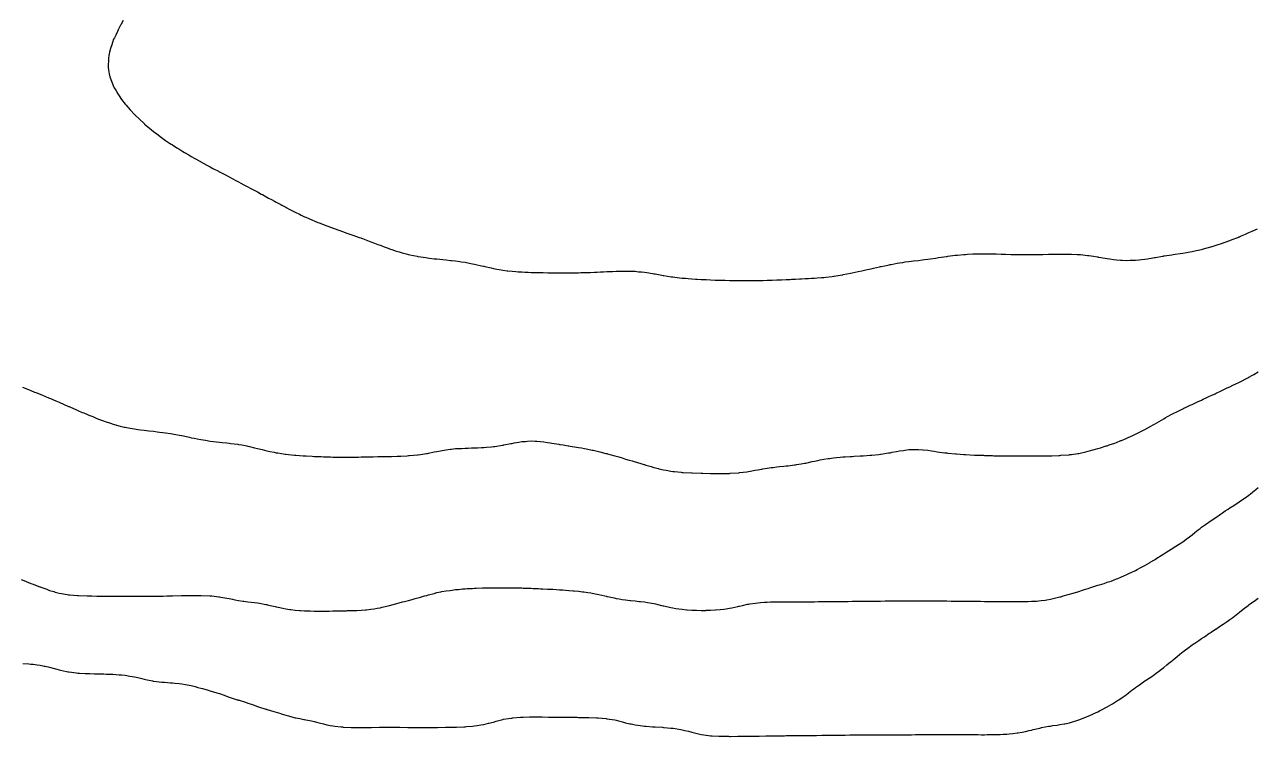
# Model space of a CAD drawing. Extents: x -717077 to -715000, y -984627 to -984000.
# Drawn here: x -717009.1 to -716878.6, y -984546.4 to -984471 of the extents above; entities that cross this region are included whole.
import ezdxf

# ---------------------------------------------------------------- set-up
doc = ezdxf.new("R2010")
doc.units = 0
doc.layers.add('buffer_B1_0_1_clip', color=7, linetype='Continuous')

msp = doc.modelspace()

# ---------------------------------------------------------------- linework, layer by layer
at = {"layer": 'buffer_B1_0_1_clip'}
for points in [[(-716998.72, -984470.5), (-716998.97, -984470.97), (-716998.99, -984471.01), (-716999.25, -984471.5), (-716999.33, -984471.68), (-716999.5, -984472.06), (-716999.64, -984472.36), (-716999.72, -984472.5), (-716999.84, -984472.84), (-716999.92, -984473.08), (-717000.07, -984473.5), (-717000.15, -984473.86), (-717000.23, -984474.23), (-717000.28, -984474.5), (-717000.28, -984474.72), (-717000.3, -984475.3), (-717000.3, -984475.5), (-717000.26, -984475.75), (-717000.18, -984476.18), (-717000.12, -984476.5), (-716999.95, -984476.96), (-716999.89, -984477.11), (-716999.74, -984477.5), (-716999.66, -984477.66), (-716999.5, -984477.91), (-716999.28, -984478.28), (-716999.15, -984478.5), (-716998.88, -984478.88), (-716998.5, -984479.37), (-716998.44, -984479.44), (-716998.4, -984479.5), (-716997.97, -984479.97), (-716997.5, -984480.48), (-716997.49, -984480.49), (-716997.48, -984480.5), (-716996.99, -984480.99), (-716996.5, -984481.44), (-716996.47, -984481.47), (-716996.44, -984481.5), (-716995.93, -984481.93), (-716995.5, -984482.27), (-716995.37, -984482.37), (-716995.2, -984482.5), (-716994.8, -984482.8), (-716994.5, -984483.02), (-716994.22, -984483.22), (-716993.8, -984483.5), (-716993.62, -984483.62), (-716993.5, -984483.7), (-716993.02, -984484.02), (-716992.94, -984484.06), (-716992.5, -984484.33), (-716992.4, -984484.4), (-716992.22, -984484.5), (-716991.77, -984484.77), (-716991.5, -984484.93), (-716991.13, -984485.13), (-716990.54, -984485.46), (-716990.5, -984485.48), (-716990.49, -984485.49), (-716990.47, -984485.5), (-716989.84, -984485.85), (-716989.5, -984486.03), (-716989.2, -984486.2), (-716988.62, -984486.5), (-716988.54, -984486.54), (-716988.5, -984486.56), (-716988.37, -984486.63), (-716987.89, -984486.89), (-716987.5, -984487.09), (-716987.23, -984487.23), (-716986.72, -984487.5), (-716986.58, -984487.58), (-716986.5, -984487.62), (-716986.25, -984487.75), (-716985.92, -984487.92), (-716985.5, -984488.15), (-716985.27, -984488.27), (-716984.84, -984488.5), (-716984.62, -984488.62), (-716984.5, -984488.68), (-716984.09, -984488.91), (-716983.97, -984488.97), (-716983.5, -984489.23), (-716983.33, -984489.33), (-716983.02, -984489.5), (-716982.68, -984489.68), (-716982.5, -984489.78), (-716982.03, -984490.03), (-716981.9, -984490.1), (-716981.5, -984490.31), (-716981.38, -984490.38), (-716981.14, -984490.5), (-716980.72, -984490.72), (-716980.5, -984490.83), (-716980.05, -984491.05), (-716979.87, -984491.14), (-716979.5, -984491.31), (-716979.37, -984491.37), (-716979.06, -984491.5), (-716978.67, -984491.67), (-716978.5, -984491.74), (-716978.09, -984491.91), (-716977.96, -984491.96), (-716977.5, -984492.15), (-716977.24, -984492.25), (-716976.55, -984492.5), (-716976.51, -984492.51), (-716976.5, -984492.52), (-716976.47, -984492.53), (-716975.78, -984492.78), (-716975.5, -984492.88), (-716975.04, -984493.04), (-716974.92, -984493.08), (-716974.5, -984493.23), (-716974.3, -984493.3), (-716973.73, -984493.5), (-716973.56, -984493.56), (-716973.5, -984493.58), (-716973.37, -984493.63), (-716972.83, -984493.83), (-716972.5, -984493.96), (-716972.11, -984494.11), (-716971.76, -984494.24), (-716971.5, -984494.34), (-716971.38, -984494.38), (-716971.08, -984494.5), (-716970.66, -984494.66), (-716970.5, -984494.72), (-716970.17, -984494.83), (-716969.92, -984494.92), (-716969.5, -984495.05), (-716969.15, -984495.15), (-716968.75, -984495.25), (-716968.5, -984495.32), (-716968.35, -984495.35), (-716967.59, -984495.5), (-716967.52, -984495.52), (-716967.5, -984495.52), (-716967.48, -984495.52), (-716966.65, -984495.65), (-716966.5, -984495.67), (-716966.32, -984495.69), (-716965.76, -984495.76), (-716965.5, -984495.78), (-716965.19, -984495.81), (-716964.85, -984495.85), (-716964.5, -984495.89), (-716964.06, -984495.94), (-716963.95, -984495.95), (-716963.5, -984496), (-716963.06, -984496.06), (-716962.92, -984496.08), (-716962.5, -984496.14), (-716962.2, -984496.2), (-716961.71, -984496.29), (-716961.5, -984496.33), (-716961.36, -984496.36), (-716960.77, -984496.5), (-716960.55, -984496.55), (-716960.5, -984496.57), (-716960.42, -984496.59), (-716959.74, -984496.74), (-716959.5, -984496.79), (-716959.14, -984496.86), (-716958.9, -984496.9), (-716958.5, -984496.97), (-716958.03, -984497.03), (-716957.97, -984497.04), (-716957.5, -984497.09), (-716957.12, -984497.12), (-716956.87, -984497.14), (-716956.5, -984497.16), (-716956.18, -984497.18), (-716955.81, -984497.19), (-716955.5, -984497.21), (-716955.22, -984497.22), (-716954.77, -984497.23), (-716954.5, -984497.24), (-716954.24, -984497.24), (-716953.75, -984497.25), (-716953.5, -984497.25), (-716953.26, -984497.26), (-716952.74, -984497.26), (-716952.5, -984497.26), (-716952.26, -984497.26), (-716951.74, -984497.26), (-716951.5, -984497.26), (-716950.5, -984497.25), (-716950.24, -984497.24), (-716949.77, -984497.23), (-716949.5, -984497.22), (-716949.21, -984497.21), (-716948.81, -984497.19), (-716948.5, -984497.18), (-716948.16, -984497.16), (-716947.85, -984497.15), (-716947.5, -984497.13), (-716947.11, -984497.12), (-716946.89, -984497.11), (-716946.5, -984497.09), (-716946.08, -984497.08), (-716945.92, -984497.08), (-716945.5, -984497.07), (-716945.08, -984497.09), (-716944.91, -984497.09), (-716944.5, -984497.1), (-716944.14, -984497.14), (-716943.83, -984497.17), (-716943.5, -984497.2), (-716943.24, -984497.24), (-716942.67, -984497.33), (-716942.5, -984497.36), (-716942.38, -984497.38), (-716941.68, -984497.5), (-716941.53, -984497.53), (-716941.5, -984497.54), (-716941.46, -984497.54), (-716940.66, -984497.67), (-716940.5, -984497.69), (-716940.29, -984497.71), (-716939.78, -984497.78), (-716939.5, -984497.81), (-716939.17, -984497.83), (-716938.86, -984497.86), (-716938.5, -984497.89), (-716938.09, -984497.92), (-716937.93, -984497.93), (-716937.5, -984497.95), (-716937.03, -984497.98), (-716936.98, -984497.98), (-716936.5, -984498), (-716936.02, -984498.02), (-716935.98, -984498.02), (-716935.5, -984498.04), (-716935.05, -984498.05), (-716934.95, -984498.05), (-716934.5, -984498.06), (-716934.07, -984498.07), (-716933.93, -984498.07), (-716933.5, -984498.08), (-716933.08, -984498.08), (-716932.92, -984498.08), (-716932.5, -984498.08), (-716932.08, -984498.08), (-716931.92, -984498.08), (-716931.5, -984498.07), (-716931.06, -984498.06), (-716930.94, -984498.06), (-716930.5, -984498.05), (-716930.03, -984498.03), (-716929.97, -984498.03), (-716929.5, -984498.01), (-716929.01, -984497.99), (-716928.99, -984497.99), (-716928.5, -984497.97), (-716928.06, -984497.95), (-716927.94, -984497.94), (-716927.5, -984497.92), (-716927.1, -984497.9), (-716926.89, -984497.89), (-716926.5, -984497.87), (-716926.15, -984497.85), (-716925.83, -984497.83), (-716925.5, -984497.82), (-716925.21, -984497.8), (-716924.76, -984497.76), (-716924.5, -984497.74), (-716924.29, -984497.72), (-716923.64, -984497.64), (-716923.5, -984497.62), (-716923.4, -984497.61), (-716922.78, -984497.5), (-716922.5, -984497.46), (-716922.45, -984497.45), (-716921.7, -984497.3), (-716921.5, -984497.26), (-716921.19, -984497.19), (-716920.88, -984497.12), (-716920.5, -984497.04), (-716920.06, -984496.94), (-716919.91, -984496.91), (-716919.5, -984496.82), (-716919.24, -984496.77), (-716918.63, -984496.63), (-716918.5, -984496.6), (-716918.42, -984496.58), (-716918.04, -984496.5), (-716917.59, -984496.41), (-716917.5, -984496.39), (-716917.37, -984496.37), (-716916.75, -984496.25), (-716916.5, -984496.2), (-716916.15, -984496.15), (-716915.89, -984496.11), (-716915.5, -984496.06), (-716915, -984496), (-716915, -984496), (-716914.5, -984495.94), (-716914.11, -984495.89), (-716913.86, -984495.86), (-716913.5, -984495.82), (-716913.23, -984495.78), (-716912.7, -984495.7), (-716912.5, -984495.67), (-716912.35, -984495.65), (-716911.52, -984495.52), (-716911.5, -984495.52), (-716911.49, -984495.52), (-716911.39, -984495.5), (-716910.61, -984495.4), (-716910.5, -984495.38), (-716910.37, -984495.37), (-716909.69, -984495.31), (-716909.5, -984495.3), (-716909.29, -984495.29), (-716908.74, -984495.26), (-716908.5, -984495.25), (-716908.25, -984495.25), (-716907.76, -984495.25), (-716907.5, -984495.25), (-716907.25, -984495.25), (-716906.75, -984495.25), (-716906.5, -984495.26), (-716906.26, -984495.26), (-716905.73, -984495.27), (-716905.5, -984495.28), (-716905.28, -984495.28), (-716904.71, -984495.3), (-716904.5, -984495.3), (-716904.3, -984495.3), (-716903.69, -984495.31), (-716903.5, -984495.31), (-716903.31, -984495.32), (-716902.69, -984495.32), (-716902.5, -984495.32), (-716902.31, -984495.31), (-716901.69, -984495.31), (-716901.5, -984495.31), (-716901.3, -984495.3), (-716900.71, -984495.29), (-716900.5, -984495.29), (-716900.28, -984495.28), (-716899.73, -984495.27), (-716899.5, -984495.27), (-716899.27, -984495.27), (-716898.73, -984495.27), (-716898.5, -984495.27), (-716898.28, -984495.28), (-716897.69, -984495.31), (-716897.5, -984495.32), (-716897.33, -984495.33), (-716896.59, -984495.41), (-716896.5, -984495.42), (-716896.43, -984495.43), (-716895.96, -984495.5), (-716895.56, -984495.56), (-716895.5, -984495.58), (-716895.41, -984495.59), (-716894.71, -984495.71), (-716894.5, -984495.75), (-716894.22, -984495.79), (-716893.83, -984495.83), (-716893.5, -984495.88), (-716893.1, -984495.9), (-716892.91, -984495.91), (-716892.5, -984495.94), (-716892.07, -984495.93), (-716891.92, -984495.92), (-716891.5, -984495.92), (-716891.13, -984495.88), (-716890.85, -984495.85), (-716890.5, -984495.81), (-716890.24, -984495.77), (-716889.68, -984495.68), (-716889.5, -984495.65), (-716889.38, -984495.63), (-716888.66, -984495.5), (-716888.52, -984495.48), (-716888.5, -984495.47), (-716888.47, -984495.47), (-716887.66, -984495.35), (-716887.5, -984495.32), (-716887.29, -984495.29), (-716886.78, -984495.22), (-716886.5, -984495.18), (-716886.11, -984495.11), (-716885.92, -984495.08), (-716885.5, -984495.01), (-716885.09, -984494.91), (-716884.86, -984494.86), (-716884.5, -984494.77), (-716884.29, -984494.71), (-716883.51, -984494.5), (-716883.5, -984494.5), (-716883.5, -984494.5), (-716883.5, -984494.5), (-716882.74, -984494.27), (-716882.5, -984494.19), (-716882.02, -984494.02), (-716881.99, -984494.01), (-716881.5, -984493.84), (-716881.26, -984493.74), (-716880.68, -984493.5), (-716880.55, -984493.45), (-716880.5, -984493.43), (-716880.37, -984493.38), (-716879.85, -984493.15), (-716879.5, -984493), (-716879.16, -984492.84), (-716878.59, -984492.6)], [(-717009.38, -984509.38), (-717009.08, -984509.5), (-717008.67, -984509.67), (-717008.5, -984509.73), (-717008.12, -984509.89), (-717007.95, -984509.95), (-717007.5, -984510.13), (-717007.24, -984510.24), (-717006.61, -984510.5), (-717006.53, -984510.53), (-717006.5, -984510.55), (-717006.42, -984510.58), (-717005.83, -984510.83), (-717005.5, -984510.98), (-717004.5, -984511.41), (-717004.44, -984511.44), (-717004.29, -984511.5), (-717003.74, -984511.74), (-717003.5, -984511.85), (-717003.04, -984512.05), (-717002.89, -984512.11), (-717002.5, -984512.27), (-717002.34, -984512.34), (-717001.94, -984512.5), (-717001.63, -984512.63), (-717001.5, -984512.68), (-717001.21, -984512.79), (-717000.91, -984512.91), (-717000.5, -984513.06), (-717000.17, -984513.17), (-716999.68, -984513.32), (-716999.5, -984513.38), (-716999.41, -984513.41), (-716999.02, -984513.5), (-716998.61, -984513.61), (-716998.5, -984513.63), (-716998.35, -984513.65), (-716997.77, -984513.77), (-716997.5, -984513.81), (-716997.15, -984513.85), (-716996.89, -984513.89), (-716996.5, -984513.94), (-716996, -984514), (-716996, -984514), (-716995.5, -984514.05), (-716995.1, -984514.11), (-716994.87, -984514.13), (-716994.5, -984514.17), (-716994.22, -984514.22), (-716993.71, -984514.29), (-716993.5, -984514.32), (-716993.35, -984514.35), (-716992.54, -984514.5), (-716992.51, -984514.51), (-716992.5, -984514.51), (-716992.49, -984514.51), (-716991.69, -984514.69), (-716991.5, -984514.73), (-716991.21, -984514.79), (-716990.86, -984514.86), (-716990.5, -984514.93), (-716990.01, -984515.01), (-716989.99, -984515.01), (-716989.5, -984515.09), (-716989.13, -984515.13), (-716988.84, -984515.16), (-716988.5, -984515.2), (-716988.23, -984515.23), (-716987.72, -984515.28), (-716987.5, -984515.31), (-716987.33, -984515.33), (-716986.57, -984515.43), (-716986.5, -984515.44), (-716986.45, -984515.45), (-716986.16, -984515.5), (-716985.61, -984515.61), (-716985.5, -984515.63), (-716985.33, -984515.67), (-716984.8, -984515.8), (-716984.5, -984515.87), (-716984, -984516), (-716984, -984516), (-716983.5, -984516.12), (-716983.19, -984516.19), (-716982.72, -984516.28), (-716982.5, -984516.32), (-716982.35, -984516.35), (-716981.54, -984516.46), (-716981.5, -984516.47), (-716981.47, -984516.47), (-716981.2, -984516.5), (-716980.57, -984516.57), (-716980.5, -984516.58), (-716980.42, -984516.58), (-716979.64, -984516.64), (-716979.5, -984516.65), (-716979.34, -984516.66), (-716978.7, -984516.7), (-716978.5, -984516.71), (-716978.28, -984516.72), (-716977.74, -984516.74), (-716977.5, -984516.75), (-716977.24, -984516.76), (-716976.77, -984516.77), (-716976.5, -984516.78), (-716976.22, -984516.78), (-716975.78, -984516.78), (-716975.5, -984516.79), (-716975.22, -984516.79), (-716974.79, -984516.79), (-716974.5, -984516.79), (-716974.22, -984516.78), (-716973.78, -984516.78), (-716973.5, -984516.77), (-716973.23, -984516.77), (-716972.76, -984516.76), (-716972.5, -984516.76), (-716972.25, -984516.75), (-716971.74, -984516.74), (-716971.5, -984516.74), (-716971.27, -984516.74), (-716970.72, -984516.72), (-716970.5, -984516.72), (-716970.29, -984516.71), (-716969.69, -984516.69), (-716969.5, -984516.69), (-716969.32, -984516.68), (-716968.64, -984516.64), (-716968.5, -984516.63), (-716968.38, -984516.62), (-716967.54, -984516.55), (-716967.5, -984516.54), (-716967.47, -984516.54), (-716967.24, -984516.5), (-716966.6, -984516.41), (-716966.5, -984516.39), (-716966.37, -984516.37), (-716965.76, -984516.24), (-716965.5, -984516.19), (-716965.12, -984516.12), (-716964.92, -984516.08), (-716964.5, -984516.01), (-716964.05, -984515.95), (-716963.94, -984515.94), (-716963.5, -984515.89), (-716963.13, -984515.87), (-716962.86, -984515.86), (-716962.5, -984515.84), (-716962.17, -984515.83), (-716961.82, -984515.82), (-716961.5, -984515.81), (-716961.2, -984515.8), (-716960.78, -984515.78), (-716960.5, -984515.77), (-716960.25, -984515.75), (-716959.7, -984515.7), (-716959.5, -984515.68), (-716959.34, -984515.66), (-716958.53, -984515.53), (-716958.5, -984515.53), (-716958.48, -984515.52), (-716958.39, -984515.5), (-716957.65, -984515.35), (-716957.5, -984515.33), (-716957.29, -984515.29), (-716956.8, -984515.2), (-716956.5, -984515.15), (-716956.12, -984515.12), (-716955.9, -984515.11), (-716955.5, -984515.08), (-716955.09, -984515.09), (-716954.9, -984515.11), (-716954.5, -984515.12), (-716954.17, -984515.17), (-716953.77, -984515.23), (-716953.5, -984515.27), (-716953.3, -984515.3), (-716952.57, -984515.43), (-716952.5, -984515.44), (-716952.45, -984515.45), (-716952.11, -984515.5), (-716951.59, -984515.59), (-716951.5, -984515.6), (-716951.38, -984515.62), (-716950.72, -984515.72), (-716950.5, -984515.76), (-716950.19, -984515.81), (-716949.87, -984515.87), (-716949.5, -984515.93), (-716949.04, -984516.04), (-716948.94, -984516.06), (-716948.5, -984516.16), (-716948.23, -984516.23), (-716947.61, -984516.39), (-716947.5, -984516.42), (-716947.43, -984516.43), (-716947.18, -984516.5), (-716946.65, -984516.65), (-716946.5, -984516.69), (-716946.23, -984516.77), (-716945.87, -984516.87), (-716945.5, -984516.99), (-716945.11, -984517.11), (-716944.8, -984517.2), (-716944.5, -984517.29), (-716944.34, -984517.34), (-716943.8, -984517.5), (-716943.57, -984517.57), (-716943.5, -984517.59), (-716943.37, -984517.63), (-716942.8, -984517.8), (-716942.5, -984517.89), (-716942.01, -984518.01), (-716941.98, -984518.02), (-716941.5, -984518.14), (-716941.19, -984518.19), (-716940.73, -984518.27), (-716940.5, -984518.31), (-716940.33, -984518.33), (-716939.61, -984518.4), (-716939.5, -984518.41), (-716939.41, -984518.41), (-716938.54, -984518.46), (-716938.5, -984518.46), (-716938.46, -984518.46), (-716937.5, -984518.5), (-716937.5, -984518.5), (-716937.5, -984518.5), (-716937.34, -984518.5), (-716936.52, -984518.52), (-716936.5, -984518.52), (-716936.49, -984518.52), (-716935.52, -984518.52), (-716935.5, -984518.52), (-716935.48, -984518.52), (-716934.51, -984518.51), (-716934.5, -984518.51), (-716934.5, -984518.51), (-716934.43, -984518.5), (-716933.56, -984518.45), (-716933.5, -984518.44), (-716933.43, -984518.43), (-716932.66, -984518.34), (-716932.5, -984518.32), (-716932.28, -984518.28), (-716931.81, -984518.19), (-716931.5, -984518.14), (-716931.06, -984518.06), (-716930.96, -984518.04), (-716930.5, -984517.96), (-716930.1, -984517.9), (-716929.88, -984517.88), (-716929.5, -984517.83), (-716929.21, -984517.8), (-716928.74, -984517.75), (-716928.5, -984517.72), (-716928.3, -984517.7), (-716927.61, -984517.61), (-716927.5, -984517.6), (-716927.41, -984517.59), (-716926.91, -984517.5), (-716926.56, -984517.44), (-716926.5, -984517.43), (-716926.42, -984517.42), (-716925.73, -984517.27), (-716925.5, -984517.22), (-716925.15, -984517.15), (-716924.91, -984517.09), (-716924.5, -984517.01), (-716924.06, -984516.94), (-716923.92, -984516.92), (-716923.5, -984516.86), (-716923.17, -984516.83), (-716922.79, -984516.79), (-716922.5, -984516.76), (-716922.25, -984516.75), (-716921.72, -984516.72), (-716921.5, -984516.71), (-716921.3, -984516.7), (-716920.67, -984516.67), (-716920.5, -984516.66), (-716920.35, -984516.65), (-716919.6, -984516.6), (-716919.5, -984516.59), (-716919.42, -984516.58), (-716918.69, -984516.5), (-716918.52, -984516.48), (-716918.5, -984516.48), (-716918.48, -984516.48), (-716917.66, -984516.35), (-716917.5, -984516.32), (-716917.28, -984516.28), (-716916.81, -984516.19), (-716916.5, -984516.14), (-716916.08, -984516.08), (-716915.94, -984516.06), (-716915.5, -984516), (-716915.01, -984515.99), (-716914.99, -984515.99), (-716914.5, -984515.98), (-716914.02, -984516.02), (-716913.98, -984516.03), (-716913.5, -984516.07), (-716913.12, -984516.12), (-716912.83, -984516.17), (-716912.5, -984516.22), (-716912.25, -984516.25), (-716911.68, -984516.32), (-716911.5, -984516.35), (-716911.36, -984516.36), (-716910.56, -984516.44), (-716910.5, -984516.44), (-716910.45, -984516.45), (-716909.68, -984516.5), (-716909.51, -984516.51), (-716909.5, -984516.51), (-716909.49, -984516.51), (-716908.56, -984516.57), (-716908.5, -984516.57), (-716908.43, -984516.57), (-716907.6, -984516.6), (-716907.5, -984516.61), (-716907.39, -984516.61), (-716906.63, -984516.63), (-716906.5, -984516.64), (-716906.36, -984516.64), (-716905.65, -984516.65), (-716905.5, -984516.66), (-716905.35, -984516.66), (-716904.66, -984516.66), (-716904.5, -984516.66), (-716904.34, -984516.66), (-716903.67, -984516.67), (-716903.33, -984516.67), (-716902.67, -984516.67), (-716902.5, -984516.67), (-716902.33, -984516.67), (-716901.66, -984516.66), (-716901.5, -984516.66), (-716901.34, -984516.66), (-716900.65, -984516.65), (-716900.5, -984516.65), (-716900.36, -984516.64), (-716899.61, -984516.61), (-716899.5, -984516.61), (-716899.4, -984516.6), (-716898.53, -984516.54), (-716898.5, -984516.53), (-716898.47, -984516.53), (-716898.28, -984516.5), (-716897.6, -984516.4), (-716897.5, -984516.39), (-716897.36, -984516.36), (-716896.78, -984516.22), (-716896.5, -984516.16), (-716896.03, -984516.03), (-716895.99, -984516.02), (-716895.5, -984515.88), (-716895.21, -984515.79), (-716894.61, -984515.61), (-716894.5, -984515.58), (-716894.44, -984515.56), (-716894.28, -984515.5), (-716893.7, -984515.3), (-716893.5, -984515.23), (-716893.04, -984515.04), (-716892.98, -984515.02), (-716892.5, -984514.82), (-716892.28, -984514.72), (-716891.8, -984514.5), (-716891.59, -984514.41), (-716891.5, -984514.37), (-716891.23, -984514.23), (-716890.93, -984514.07), (-716890.5, -984513.85), (-716889.88, -984513.5), (-716889.63, -984513.37), (-716889.5, -984513.3), (-716889, -984513), (-716889, -984513), (-716888.5, -984512.72), (-716888.37, -984512.64), (-716888.13, -984512.5), (-716887.72, -984512.28), (-716887.5, -984512.17), (-716887.05, -984511.95), (-716886.85, -984511.85), (-716886.5, -984511.68), (-716886.38, -984511.62), (-716886.15, -984511.5), (-716885.71, -984511.29), (-716885.5, -984511.2), (-716885.02, -984510.98), (-716884.94, -984510.94), (-716884.5, -984510.74), (-716884.34, -984510.66), (-716884.01, -984510.5), (-716883.66, -984510.34), (-716883.5, -984510.27), (-716883.07, -984510.07), (-716882.97, -984510.03), (-716882.5, -984509.81), (-716882.29, -984509.71), (-716881.86, -984509.5), (-716881.62, -984509.39), (-716881.5, -984509.33), (-716881.18, -984509.18), (-716880.94, -984509.06), (-716880.5, -984508.85), (-716880.27, -984508.73), (-716879.83, -984508.5), (-716879.61, -984508.39), (-716879.5, -984508.33), (-716879.1, -984508.1), (-716878.97, -984508.03), (-716878.5, -984507.76)], [(-717009.5, -984529.77), (-717009.05, -984529.95), (-717008.98, -984529.98), (-717008.5, -984530.17), (-717008.26, -984530.26), (-717007.64, -984530.5), (-717007.54, -984530.54), (-717007.5, -984530.55), (-717007.43, -984530.57), (-717006.8, -984530.8), (-717006.5, -984530.92), (-717006.05, -984531.05), (-717005.92, -984531.09), (-717005.5, -984531.21), (-717005.25, -984531.25), (-717004.65, -984531.35), (-717004.5, -984531.38), (-717004.39, -984531.39), (-717003.55, -984531.45), (-717003.5, -984531.46), (-717003.46, -984531.46), (-717002.51, -984531.49), (-717002.5, -984531.49), (-717002.49, -984531.49), (-717002.03, -984531.5), (-717001.51, -984531.51), (-717001.5, -984531.51), (-717001.49, -984531.51), (-717000.52, -984531.52), (-717000.5, -984531.52), (-717000.48, -984531.52), (-716999.53, -984531.53), (-716999.5, -984531.53), (-716999.48, -984531.53), (-716998.53, -984531.53), (-716998.5, -984531.53), (-716998.47, -984531.53), (-716997.53, -984531.53), (-716997.5, -984531.53), (-716997.47, -984531.53), (-716996.53, -984531.53), (-716996.5, -984531.53), (-716996.47, -984531.53), (-716995.52, -984531.52), (-716995.5, -984531.52), (-716995.48, -984531.52), (-716994.51, -984531.51), (-716994.5, -984531.51), (-716994.49, -984531.51), (-716994.09, -984531.5), (-716993.51, -984531.49), (-716993.5, -984531.49), (-716993.49, -984531.49), (-716992.54, -984531.47), (-716992.5, -984531.46), (-716992.46, -984531.46), (-716991.56, -984531.44), (-716991.5, -984531.44), (-716991.44, -984531.44), (-716990.56, -984531.44), (-716990.5, -984531.44), (-716990.44, -984531.44), (-716989.52, -984531.48), (-716989.5, -984531.48), (-716989.48, -984531.48), (-716989.32, -984531.5), (-716988.58, -984531.58), (-716988.5, -984531.59), (-716988.38, -984531.62), (-716987.73, -984531.73), (-716987.5, -984531.79), (-716987.15, -984531.85), (-716986.9, -984531.9), (-716986.5, -984531.97), (-716986.04, -984532.04), (-716985.95, -984532.05), (-716985.5, -984532.11), (-716985.16, -984532.16), (-716984.8, -984532.2), (-716984.5, -984532.24), (-716984.28, -984532.28), (-716983.6, -984532.4), (-716983.5, -984532.42), (-716983.43, -984532.43), (-716983.15, -984532.5), (-716982.63, -984532.63), (-716982.5, -984532.66), (-716982.3, -984532.71), (-716981.81, -984532.81), (-716981.5, -984532.88), (-716981.06, -984532.94), (-716980.95, -984532.95), (-716980.5, -984533.01), (-716980.04, -984533.04), (-716979.95, -984533.05), (-716979.5, -984533.08), (-716979.09, -984533.09), (-716978.91, -984533.09), (-716978.5, -984533.1), (-716978.1, -984533.1), (-716977.9, -984533.1), (-716977.5, -984533.1), (-716977.1, -984533.1), (-716976.91, -984533.1), (-716976.5, -984533.09), (-716976.09, -984533.09), (-716975.92, -984533.08), (-716975.5, -984533.08), (-716975.06, -984533.07), (-716974.94, -984533.06), (-716974.5, -984533.05), (-716974.03, -984533.03), (-716973.97, -984533.03), (-716973.5, -984533.01), (-716973.04, -984532.97), (-716972.96, -984532.96), (-716972.5, -984532.92), (-716972.14, -984532.86), (-716971.8, -984532.8), (-716971.5, -984532.75), (-716971.3, -984532.7), (-716970.5, -984532.5), (-716970.5, -984532.5), (-716970.5, -984532.5), (-716970.49, -984532.5), (-716969.72, -984532.29), (-716969.5, -984532.23), (-716969.13, -984532.13), (-716968.92, -984532.08), (-716968.5, -984531.97), (-716968.12, -984531.88), (-716967.78, -984531.78), (-716967.5, -984531.71), (-716967.34, -984531.66), (-716966.79, -984531.5), (-716966.56, -984531.44), (-716966.5, -984531.42), (-716966.39, -984531.39), (-716965.77, -984531.23), (-716965.5, -984531.15), (-716965.07, -984531.07), (-716964.95, -984531.05), (-716964.5, -984530.96), (-716964.09, -984530.91), (-716963.88, -984530.88), (-716963.5, -984530.83), (-716963.2, -984530.81), (-716962.76, -984530.76), (-716962.5, -984530.74), (-716962.27, -984530.73), (-716961.7, -984530.7), (-716961.5, -984530.69), (-716961.32, -984530.68), (-716960.66, -984530.66), (-716960.5, -984530.65), (-716960.35, -984530.65), (-716959.64, -984530.64), (-716959.5, -984530.64), (-716959.37, -984530.64), (-716958.63, -984530.63), (-716958.5, -984530.63), (-716958.37, -984530.63), (-716957.64, -984530.64), (-716957.5, -984530.64), (-716957.36, -984530.64), (-716956.66, -984530.66), (-716956.5, -984530.66), (-716956.34, -984530.67), (-716955.69, -984530.69), (-716955.5, -984530.69), (-716955.3, -984530.7), (-716954.73, -984530.73), (-716954.5, -984530.74), (-716954.26, -984530.75), (-716953.77, -984530.77), (-716953.5, -984530.78), (-716953.2, -984530.8), (-716952.82, -984530.82), (-716952.5, -984530.84), (-716952.14, -984530.86), (-716951.88, -984530.88), (-716951.5, -984530.91), (-716951.05, -984530.95), (-716950.96, -984530.96), (-716950.5, -984531), (-716950.06, -984531.06), (-716949.93, -984531.08), (-716949.5, -984531.13), (-716949.19, -984531.19), (-716948.73, -984531.27), (-716948.5, -984531.32), (-716948.35, -984531.35), (-716947.71, -984531.5), (-716947.54, -984531.54), (-716947.5, -984531.55), (-716947.43, -984531.57), (-716946.72, -984531.72), (-716946.5, -984531.77), (-716946.19, -984531.82), (-716945.87, -984531.87), (-716945.5, -984531.92), (-716945.03, -984531.97), (-716944.98, -984531.98), (-716944.5, -984532.03), (-716944.08, -984532.08), (-716943.91, -984532.1), (-716943.5, -984532.14), (-716943.19, -984532.2), (-716942.73, -984532.28), (-716942.5, -984532.31), (-716942.35, -984532.35), (-716941.69, -984532.5), (-716941.54, -984532.54), (-716941.5, -984532.55), (-716941.44, -984532.56), (-716940.72, -984532.72), (-716940.5, -984532.78), (-716940.18, -984532.82), (-716939.87, -984532.87), (-716939.5, -984532.92), (-716939.04, -984532.96), (-716938.97, -984532.97), (-716938.5, -984533), (-716938.02, -984533.02), (-716937.99, -984533.02), (-716937.5, -984533.03), (-716937.02, -984533.03), (-716936.98, -984533.02), (-716936.5, -984533.02), (-716936.02, -984532.99), (-716935.98, -984532.98), (-716935.5, -984532.95), (-716935.11, -984532.9), (-716934.86, -984532.86), (-716934.5, -984532.81), (-716934.25, -984532.75), (-716933.62, -984532.62), (-716933.5, -984532.59), (-716933.43, -984532.57), (-716933.11, -984532.5), (-716932.61, -984532.39), (-716932.5, -984532.37), (-716932.35, -984532.35), (-716931.74, -984532.26), (-716931.5, -984532.23), (-716931.21, -984532.21), (-716930.82, -984532.18), (-716930.5, -984532.15), (-716930.14, -984532.14), (-716929.87, -984532.13), (-716929.5, -984532.12), (-716929.11, -984532.11), (-716928.89, -984532.11), (-716928.5, -984532.11), (-716928.1, -984532.11), (-716927.9, -984532.11), (-716927.5, -984532.11), (-716927.1, -984532.11), (-716926.9, -984532.11), (-716926.5, -984532.11), (-716926.11, -984532.11), (-716925.9, -984532.11), (-716925.5, -984532.11), (-716925.1, -984532.1), (-716924.9, -984532.1), (-716924.5, -984532.1), (-716924.1, -984532.1), (-716923.9, -984532.1), (-716923.5, -984532.09), (-716923.09, -984532.09), (-716922.91, -984532.09), (-716922.5, -984532.08), (-716922.08, -984532.08), (-716921.93, -984532.08), (-716921.5, -984532.07), (-716921.06, -984532.07), (-716920.94, -984532.06), (-716920.5, -984532.06), (-716920.05, -984532.05), (-716919.95, -984532.05), (-716919.5, -984532.05), (-716919.04, -984532.04), (-716918.96, -984532.04), (-716918.5, -984532.04), (-716918.03, -984532.03), (-716917.97, -984532.03), (-716917.5, -984532.03), (-716917.03, -984532.03), (-716916.97, -984532.03), (-716916.5, -984532.03), (-716916.02, -984532.02), (-716915.98, -984532.02), (-716915.5, -984532.02), (-716915.02, -984532.02), (-716914.98, -984532.02), (-716914.5, -984532.02), (-716914.02, -984532.02), (-716913.98, -984532.02), (-716913.5, -984532.02), (-716913.02, -984532.02), (-716912.98, -984532.02), (-716912.5, -984532.03), (-716912.03, -984532.03), (-716911.97, -984532.03), (-716911.5, -984532.03), (-716911.04, -984532.04), (-716910.96, -984532.04), (-716910.5, -984532.04), (-716910.05, -984532.05), (-716909.95, -984532.05), (-716909.5, -984532.05), (-716909.06, -984532.06), (-716908.94, -984532.06), (-716908.5, -984532.07), (-716908.07, -984532.07), (-716907.93, -984532.07), (-716907.5, -984532.08), (-716907.08, -984532.08), (-716906.92, -984532.08), (-716906.5, -984532.09), (-716906.09, -984532.09), (-716905.91, -984532.09), (-716905.5, -984532.1), (-716905.1, -984532.1), (-716904.9, -984532.1), (-716904.5, -984532.1), (-716904.1, -984532.1), (-716903.9, -984532.1), (-716903.5, -984532.1), (-716903.09, -984532.09), (-716902.92, -984532.08), (-716902.5, -984532.07), (-716902.04, -984532.04), (-716901.97, -984532.04), (-716901.5, -984532), (-716901.06, -984531.94), (-716900.91, -984531.91), (-716900.5, -984531.85), (-716900.22, -984531.78), (-716899.64, -984531.64), (-716899.5, -984531.61), (-716899.42, -984531.58), (-716899.16, -984531.5), (-716898.65, -984531.35), (-716898.5, -984531.31), (-716898.23, -984531.23), (-716897.87, -984531.13), (-716897.5, -984531.02), (-716897.11, -984530.9), (-716896.8, -984530.8), (-716896.5, -984530.7), (-716896.35, -984530.65), (-716895.9, -984530.5), (-716895.6, -984530.4), (-716895.5, -984530.37), (-716895.31, -984530.31), (-716894.83, -984530.17), (-716894.5, -984530.06), (-716894.09, -984529.92), (-716893.82, -984529.82), (-716893.5, -984529.7), (-716893.36, -984529.64), (-716893.04, -984529.5), (-716892.66, -984529.34), (-716892.5, -984529.27), (-716892.07, -984529.07), (-716891.97, -984529.03), (-716891.5, -984528.8), (-716891.31, -984528.7), (-716890.94, -984528.5), (-716890.65, -984528.35), (-716890.5, -984528.27), (-716890.02, -984527.99), (-716889.94, -984527.94), (-716889.5, -984527.68), (-716889.39, -984527.61), (-716889.23, -984527.5), (-716888.78, -984527.22), (-716888.5, -984527.04), (-716888.17, -984526.83), (-716887.56, -984526.44), (-716887.5, -984526.4), (-716887.24, -984526.24), (-716886.94, -984526.06), (-716886.5, -984525.76), (-716886.35, -984525.65), (-716886.15, -984525.5), (-716885.77, -984525.23), (-716885.5, -984525.02), (-716885.21, -984524.79), (-716884.86, -984524.5), (-716884.65, -984524.35), (-716884.5, -984524.23), (-716884.08, -984523.92), (-716883.5, -984523.5), (-716883.5, -984523.5), (-716883.5, -984523.5), (-716882.89, -984523.11), (-716882.5, -984522.85), (-716882.29, -984522.71), (-716882, -984522.5), (-716881.7, -984522.3), (-716881.5, -984522.18), (-716881.1, -984521.91), (-716880.53, -984521.53), (-716880.5, -984521.51), (-716880.49, -984521.51), (-716880.48, -984521.5), (-716879.9, -984521.11), (-716879.5, -984520.82), (-716879.32, -984520.68), (-716879.11, -984520.5), (-716878.77, -984520.23), (-716878.5, -984520)], [(-717009.34, -984538.66), (-717008.71, -984538.71), (-717008.5, -984538.72), (-717008.25, -984538.75), (-717007.81, -984538.81), (-717007.5, -984538.85), (-717007.07, -984538.94), (-717006.96, -984538.96), (-717006.5, -984539.05), (-717006.14, -984539.14), (-717005.74, -984539.26), (-717005.5, -984539.33), (-717005.36, -984539.36), (-717004.71, -984539.5), (-717004.54, -984539.54), (-717004.5, -984539.55), (-717004.45, -984539.56), (-717003.66, -984539.66), (-717003.5, -984539.68), (-717003.32, -984539.69), (-717002.72, -984539.72), (-717002.5, -984539.73), (-717002.26, -984539.74), (-717001.75, -984539.75), (-717001.5, -984539.76), (-717001.24, -984539.76), (-717000.77, -984539.77), (-717000.5, -984539.78), (-717000.22, -984539.79), (-716999.8, -984539.81), (-716999.5, -984539.82), (-716999.15, -984539.85), (-716998.88, -984539.88), (-716998.5, -984539.91), (-716998.01, -984539.99), (-716997.99, -984539.99), (-716997.5, -984540.07), (-716997.15, -984540.15), (-716996.74, -984540.26), (-716996.5, -984540.32), (-716996.35, -984540.35), (-716995.59, -984540.5), (-716995.52, -984540.52), (-716995.5, -984540.52), (-716995.48, -984540.52), (-716994.63, -984540.63), (-716994.5, -984540.64), (-716994.35, -984540.65), (-716993.71, -984540.71), (-716993.5, -984540.72), (-716993.25, -984540.75), (-716992.79, -984540.79), (-716992.5, -984540.82), (-716992.11, -984540.89), (-716991.92, -984540.92), (-716991.5, -984540.99), (-716991.1, -984541.1), (-716990.82, -984541.19), (-716990.5, -984541.28), (-716990.32, -984541.32), (-716989.72, -984541.5), (-716989.55, -984541.55), (-716989.5, -984541.57), (-716989.41, -984541.6), (-716988.78, -984541.78), (-716988.5, -984541.86), (-716988.03, -984542.03), (-716987.94, -984542.06), (-716987.5, -984542.22), (-716987.29, -984542.29), (-716986.63, -984542.5), (-716986.53, -984542.53), (-716986.5, -984542.54), (-716986.44, -984542.56), (-716985.77, -984542.77), (-716985.5, -984542.85), (-716985.02, -984543.02), (-716984.96, -984543.04), (-716984.5, -984543.21), (-716984.28, -984543.28), (-716983.59, -984543.5), (-716983.52, -984543.52), (-716983.5, -984543.53), (-716983.46, -984543.54), (-716982.75, -984543.75), (-716982.5, -984543.82), (-716982.03, -984543.97), (-716981.98, -984543.99), (-716981.5, -984544.15), (-716981.22, -984544.22), (-716980.63, -984544.37), (-716980.5, -984544.41), (-716980.42, -984544.42), (-716980.02, -984544.5), (-716979.59, -984544.59), (-716979.5, -984544.6), (-716979.37, -984544.63), (-716978.75, -984544.75), (-716978.5, -984544.81), (-716978.09, -984544.92), (-716977.95, -984544.95), (-716977.5, -984545.07), (-716977.14, -984545.15), (-716976.78, -984545.23), (-716976.5, -984545.28), (-716976.3, -984545.3), (-716975.62, -984545.38), (-716975.5, -984545.39), (-716975.4, -984545.4), (-716974.57, -984545.43), (-716974.5, -984545.43), (-716974.43, -984545.43), (-716973.57, -984545.44), (-716973.5, -984545.44), (-716973.44, -984545.44), (-716972.57, -984545.43), (-716972.5, -984545.43), (-716972.43, -984545.43), (-716971.58, -984545.42), (-716971.5, -984545.42), (-716971.42, -984545.42), (-716970.58, -984545.42), (-716970.5, -984545.42), (-716970.42, -984545.42), (-716969.58, -984545.42), (-716969.5, -984545.42), (-716969.42, -984545.42), (-716968.58, -984545.43), (-716968.5, -984545.43), (-716968.43, -984545.43), (-716967.57, -984545.43), (-716967.5, -984545.43), (-716967.43, -984545.43), (-716966.57, -984545.43), (-716966.5, -984545.43), (-716966.43, -984545.43), (-716965.57, -984545.43), (-716965.5, -984545.43), (-716965.43, -984545.43), (-716964.58, -984545.42), (-716964.5, -984545.42), (-716964.42, -984545.42), (-716963.59, -984545.41), (-716963.5, -984545.41), (-716963.4, -984545.4), (-716962.63, -984545.37), (-716962.5, -984545.37), (-716962.35, -984545.35), (-716961.7, -984545.3), (-716961.5, -984545.28), (-716961.24, -984545.24), (-716960.83, -984545.17), (-716960.5, -984545.12), (-716960.01, -984544.99), (-716959.99, -984544.99), (-716959.5, -984544.87), (-716959.22, -984544.79), (-716958.64, -984544.64), (-716958.5, -984544.6), (-716958.42, -984544.58), (-716957.92, -984544.5), (-716957.56, -984544.44), (-716957.5, -984544.43), (-716957.43, -984544.43), (-716956.64, -984544.36), (-716956.5, -984544.35), (-716956.35, -984544.35), (-716955.67, -984544.33), (-716955.5, -984544.33), (-716955.33, -984544.33), (-716954.67, -984544.33), (-716954.5, -984544.33), (-716954.33, -984544.33), (-716953.66, -984544.34), (-716953.5, -984544.35), (-716953.35, -984544.35), (-716952.65, -984544.36), (-716952.5, -984544.36), (-716952.36, -984544.36), (-716951.64, -984544.36), (-716951.5, -984544.36), (-716951.36, -984544.36), (-716950.64, -984544.36), (-716950.5, -984544.37), (-716950.37, -984544.37), (-716949.63, -984544.37), (-716949.5, -984544.37), (-716949.38, -984544.38), (-716948.59, -984544.41), (-716948.5, -984544.41), (-716948.42, -984544.42), (-716947.55, -984544.5), (-716947.5, -984544.51), (-716947.5, -984544.51), (-716947.49, -984544.51), (-716946.65, -984544.65), (-716946.5, -984544.68), (-716946.26, -984544.74), (-716945.84, -984544.84), (-716945.5, -984544.94), (-716945.04, -984545.05), (-716944.93, -984545.07), (-716944.5, -984545.17), (-716944.21, -984545.21), (-716943.73, -984545.27), (-716943.5, -984545.3), (-716943.31, -984545.32), (-716942.64, -984545.36), (-716942.5, -984545.37), (-716942.38, -984545.38), (-716941.58, -984545.42), (-716941.5, -984545.43), (-716941.43, -984545.43), (-716940.71, -984545.5), (-716940.52, -984545.52), (-716940.5, -984545.52), (-716940.48, -984545.53), (-716939.66, -984545.66), (-716939.5, -984545.69), (-716939.24, -984545.76), (-716938.85, -984545.85), (-716938.5, -984545.95), (-716938.05, -984546.05), (-716937.91, -984546.09), (-716937.5, -984546.18), (-716937.22, -984546.22), (-716936.72, -984546.29), (-716936.5, -984546.32), (-716936.33, -984546.33), (-716935.64, -984546.36), (-716935.5, -984546.37), (-716935.37, -984546.37), (-716934.62, -984546.38), (-716934.5, -984546.39), (-716934.38, -984546.39), (-716933.62, -984546.38), (-716933.5, -984546.38), (-716933.38, -984546.38), (-716932.63, -984546.37), (-716932.5, -984546.37), (-716932.36, -984546.37), (-716931.65, -984546.35), (-716931.5, -984546.35), (-716931.35, -984546.35), (-716930.66, -984546.34), (-716930.5, -984546.34), (-716930.33, -984546.34), (-716929.67, -984546.33), (-716929.5, -984546.33), (-716929.32, -984546.32), (-716928.69, -984546.32), (-716928.5, -984546.31), (-716928.31, -984546.31), (-716927.7, -984546.3), (-716927.5, -984546.3), (-716927.3, -984546.3), (-716926.71, -984546.29), (-716926.5, -984546.29), (-716926.29, -984546.29), (-716925.72, -984546.28), (-716925.5, -984546.28), (-716925.28, -984546.28), (-716924.73, -984546.27), (-716924.5, -984546.27), (-716924.27, -984546.27), (-716923.74, -984546.26), (-716923.5, -984546.26), (-716923.26, -984546.26), (-716922.75, -984546.25), (-716922.5, -984546.25), (-716922.25, -984546.25), (-716921.76, -984546.24), (-716921.5, -984546.24), (-716921.24, -984546.24), (-716920.77, -984546.23), (-716920.5, -984546.23), (-716920.23, -984546.23), (-716919.78, -984546.22), (-716919.5, -984546.22), (-716919.22, -984546.22), (-716918.78, -984546.22), (-716918.5, -984546.22), (-716918.22, -984546.22), (-716917.79, -984546.21), (-716917.5, -984546.21), (-716917.21, -984546.21), (-716916.79, -984546.21), (-716916.5, -984546.21), (-716916.21, -984546.21), (-716915.79, -984546.21), (-716915.5, -984546.21), (-716915.21, -984546.21), (-716914.8, -984546.2), (-716914.5, -984546.2), (-716914.2, -984546.2), (-716913.8, -984546.2), (-716913.5, -984546.2), (-716913.2, -984546.2), (-716912.81, -984546.2), (-716912.5, -984546.19), (-716912.19, -984546.19), (-716911.81, -984546.19), (-716911.5, -984546.19), (-716911.19, -984546.19), (-716910.81, -984546.19), (-716910.5, -984546.19), (-716910.19, -984546.2), (-716909.81, -984546.2), (-716909.5, -984546.2), (-716909.2, -984546.2), (-716908.8, -984546.2), (-716908.5, -984546.2), (-716908.2, -984546.2), (-716907.8, -984546.21), (-716907.5, -984546.21), (-716907.2, -984546.2), (-716906.8, -984546.2), (-716906.5, -984546.2), (-716906.19, -984546.19), (-716905.82, -984546.18), (-716905.5, -984546.17), (-716905.14, -984546.14), (-716904.88, -984546.12), (-716904.5, -984546.09), (-716904.02, -984546.02), (-716903.98, -984546.02), (-716903.5, -984545.94), (-716903.14, -984545.86), (-716902.78, -984545.78), (-716902.5, -984545.72), (-716902.33, -984545.67), (-716901.65, -984545.5), (-716901.53, -984545.47), (-716901.5, -984545.47), (-716901.46, -984545.46), (-716900.68, -984545.32), (-716900.5, -984545.29), (-716900.25, -984545.25), (-716899.81, -984545.19), (-716899.5, -984545.14), (-716899.05, -984545.05), (-716898.97, -984545.04), (-716898.5, -984544.94), (-716898.16, -984544.84), (-716897.7, -984544.7), (-716897.5, -984544.64), (-716897.4, -984544.6), (-716897.16, -984544.5), (-716896.69, -984544.32), (-716896.5, -984544.24), (-716896.02, -984544.02), (-716895.99, -984544.01), (-716895.5, -984543.78), (-716895.32, -984543.69), (-716894.96, -984543.5), (-716894.66, -984543.34), (-716894.5, -984543.26), (-716894.02, -984542.99), (-716893.93, -984542.93), (-716893.5, -984542.67), (-716893.4, -984542.6), (-716893.26, -984542.5), (-716892.81, -984542.19), (-716892.5, -984541.97), (-716892.23, -984541.77), (-716891.9, -984541.5), (-716891.67, -984541.34), (-716891.5, -984541.22), (-716891.08, -984540.92), (-716890.51, -984540.51), (-716890.5, -984540.5), (-716890.5, -984540.5), (-716890.5, -984540.5), (-716889.89, -984540.11), (-716889.5, -984539.83), (-716889.31, -984539.69), (-716889.06, -984539.5), (-716888.74, -984539.26), (-716888.5, -984539.08), (-716888.18, -984538.82), (-716887.8, -984538.5), (-716887.63, -984538.37), (-716887.5, -984538.26), (-716887.08, -984537.92), (-716886.59, -984537.5), (-716886.54, -984537.46), (-716886.5, -984537.43), (-716886.22, -984537.23), (-716885.97, -984537.03), (-716885.5, -984536.69), (-716885.38, -984536.62), (-716885.22, -984536.5), (-716884.78, -984536.22), (-716884.5, -984536.03), (-716884.19, -984535.82), (-716883.73, -984535.5), (-716883.59, -984535.41), (-716883.5, -984535.35), (-716883.04, -984535.04), (-716882.99, -984535.01), (-716882.5, -984534.68), (-716882.39, -984534.61), (-716882.23, -984534.5), (-716881.79, -984534.21), (-716881.5, -984534.01), (-716881.21, -984533.79), (-716880.84, -984533.5), (-716880.65, -984533.35), (-716880.5, -984533.24), (-716880.09, -984532.92), (-716879.57, -984532.5), (-716879.53, -984532.47), (-716879.5, -984532.45), (-716879.32, -984532.32), (-716878.95, -984532.05), (-716878.5, -984531.73)]]:
    msp.add_lwpolyline(points, dxfattribs=at)

doc.saveas('drawing.dxf')
